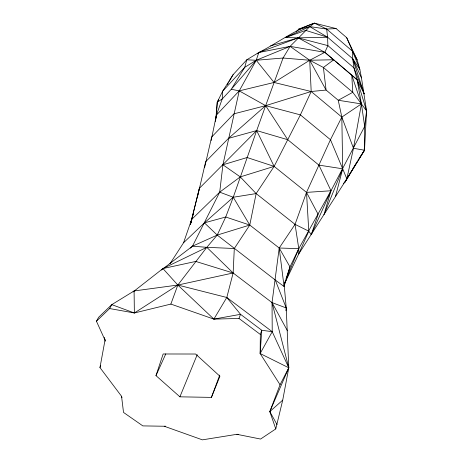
<?xml version="1.0" encoding="UTF-8"?>
<svg xmlns="http://www.w3.org/2000/svg" width="463" height="463" viewBox="0 0 463 463"><rect width="100%" height="100%" fill="white"/><g stroke="black" fill="none" stroke-linecap="round" stroke-linejoin="round"><path stroke-width="0.69" d="M105.159 341.272L105.17 339.842M343.361 183.498L344.999 182.086L364.503 150.232L364.67 126.434L366.563 110.912L361.47 77.906L359.855 69.438L357.089 59.704L346.683 37.665L336.126 28.579L314.441 23.15L298.948 28.932L296.557 31.467M121.555 396.287L123.517 412.429L142.835 425.896L164.255 426.238L202.4 439.85L236.877 434.311L260.576 439.051L275.78 428.912L269.813 411.607L280.046 384.724L260.148 353.535L260.328 334.448L261.751 330.258L240.534 314.325L226.795 297.483L177.833 285.046L134.091 290.949L111.791 304.637L98.642 317.288L96.437 321.212L105.02 340.126L99.967 367.599L121.555 396.287L121.983 397.63M215.81 119.211L217.257 102.161L222.674 91.165L233.132 74.618L246.773 59.802L258.794 52.504L290.075 46.375L309.712 60.248L311.194 91.506L300.377 114.876L274.137 166.379L256.137 193.58L249.765 225.047L234.301 248.509L233.144 272.985L226.795 297.483L213.865 319.117L170.864 304.081L134.368 312.976L109.621 308.555L96.437 321.212M284.525 283.64L298.71 253.99L346.833 178.851L364.503 150.232L366.563 110.912L357.123 79.786L353.952 67.882L352.713 58.732L352.575 51.3L346.683 37.665M218.698 99.655L217.257 102.161L216.221 117.203M275.78 428.912L282.725 400.13L288.785 367.79L286.238 307.964L284.178 284.843M280.046 384.724L288.785 367.79L260.148 353.535L261.751 330.258L272.227 331.693L288.785 367.79L269.813 411.607L277.019 424.577M190.38 248.151L192.481 246.177L219.711 192.157L222.917 164.793L239.232 90.875L256.236 60.265L258.794 52.504C277.534 43.018 294.485 30.049 314.441 23.15L326.664 29.053L352.575 51.3L357.089 59.704M260.148 353.535L272.227 331.693L272.036 302.605L279.212 248.018L295.058 224.358L306.512 192.382L330.46 139.71L341.827 117.093L361.418 103.915L357.123 79.786L351.77 75.081L324.852 52.325L298.166 37.873L285.555 37.509L309.759 26.617L314.441 23.15M285.879 310.795L286.238 307.964L275.277 280.028L217.222 235.088L204.432 222.848L183.551 242.762L169.927 263.841M211.134 140.555L216.418 115.084L222.228 98.96L222.674 91.165L244.73 67.338L256.236 60.265L290.075 46.375L309.759 26.617L326.664 29.053L336.126 28.579M215.289 121.451L216.418 115.084L239.232 90.875L274.067 82.466L309.712 60.248L324.852 52.325L327.879 45.617L327.584 37.214L326.664 29.053M204.629 167.409L211.655 137.019L233.896 113.84L265.646 105.657L311.194 91.506L326.085 90.053L338.239 100.257L361.418 103.915L366.563 110.912M351.892 170.448L344.999 182.086L346.833 178.851L353.477 148.276L361.418 103.915L351.77 75.081L352.771 92.316L361.418 103.915L364.67 126.434L330.976 190.762L298.78 248.643L289.977 266.908L285.989 278.94M197.238 197.869L205.653 161.714L228.519 138.356L265.646 105.657L283.067 58.02L290.075 46.375L324.852 52.325L334.147 60.236M190.849 222.686L199.385 188.291L256.676 130.583L265.646 105.657L239.232 90.875L231.269 89.266L222.228 98.96L217.257 102.161M190.391 224.59L199.385 188.291M190.391 224.312L191.641 219.427L219.711 192.157L240.28 176.901L274.137 166.379L306.512 192.382L318.116 214.3L311.246 234.718L308.78 231.159L295.058 224.358L256.137 193.58L240.28 176.901L222.917 164.793L247.109 157.524L274.137 166.379L256.676 130.583L228.519 138.356M335.571 196.133L342.689 168.804L341.827 117.093L338.239 100.257L352.771 92.316L323.4 67.471L309.712 60.248L283.067 58.02L256.236 60.265L246.773 59.802L244.73 67.338L231.269 89.266L256.236 60.265L274.067 82.466L311.194 91.506L341.827 117.093L353.477 148.276L364.503 150.232L359.589 157.75M190.409 224.601L193.262 214.305M275.277 280.028L284.068 286.516L289.977 266.908L279.212 248.018L249.765 225.047L225.73 217.008L204.432 222.848L233.254 197.25L256.676 130.583L287.755 139.716L318.943 165.129L330.976 190.762L323.938 214.768L342.689 168.804L330.46 139.71L300.377 114.876L265.646 105.657L287.755 139.716M99.967 367.599L100.61 365.556M155.973 375.62L163.15 353.981L195.583 354.021L219.919 376.245L211.417 397.387L179.899 396.826L155.973 375.62L165.766 353.917M284.438 283.616L285.104 281.614M183.551 242.762L191.641 219.427M170.864 304.081L177.833 285.046L206.811 247.329L217.222 235.088L225.73 217.008L233.254 197.25L256.137 193.58M211.417 397.387L219.734 375.088M213.865 319.117L238.983 318.457L240.534 314.325L213.865 319.117L177.833 285.046L162.941 268.557L133.06 291.927M284.485 283.628L298.78 248.643L295.058 224.358M179.899 396.826L197.209 354.704M311.246 234.718L330.976 190.762L306.512 192.382L308.78 231.159L298.71 253.99L298.78 248.643L279.212 248.018L284.068 286.516M109.621 308.555L111.791 304.637L134.368 312.976L177.833 285.046L233.144 272.985L272.036 302.605L286.238 307.964M227.356 84.631L228.438 82.755M229.162 81.505L233.132 74.618M352.615 169.221L355.156 164.932M355.879 163.705L356.967 161.871M358.073 160.065L358.831 158.907M257.827 53.546L258.794 52.504L298.166 37.873L327.584 37.214L352.713 58.732L359.855 69.438L352.575 51.3M161.39 270.022L192.481 246.177L217.222 235.088L249.765 225.047L233.254 197.25L219.711 192.157M269.813 411.607L282.725 400.13M285.555 37.509L305.742 30.39L327.584 37.214L309.759 26.617L299.179 29.314L298.948 28.932M270.606 45.883L298.166 37.873L327.879 45.617L353.952 67.882L364.167 93.867L357.123 79.786L335.247 61.168M164.255 426.238L165.679 426.209M236.877 434.311L238.306 434.335M234.301 248.509L206.811 247.329L192.481 246.177M318.943 165.129L342.689 168.804L346.833 178.851M238.983 318.457L260.328 334.448M226.795 297.483L272.227 331.693M287.471 330.831L272.036 302.605L288.785 367.79M361.47 77.906L352.713 58.732L364.167 93.867M104.244 337.359L105.02 340.126M364.126 148.855L364.503 150.232M134.091 290.949L134.368 312.976M333.765 59.756L323.4 67.471L326.085 90.053L309.712 60.248L333.765 59.756M206.811 247.329L162.941 268.557L195.762 261.433L233.144 272.985L206.811 247.329"/></g></svg>
